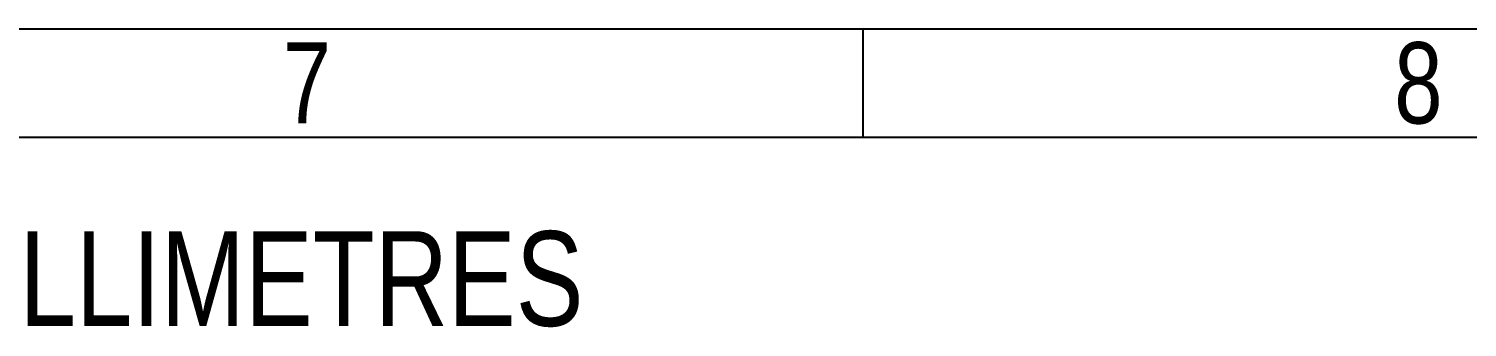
# Model space of a CAD drawing. Header units: inches. Extents: x 0.1 to 16.4, y 0 to 11.6.
# Drawn here: x 10.364 to 12.453, y 11.141 to 11.575 of the extents above; entities that cross this region are included whole.
import ezdxf

# ---------------------------------------------------------------- set-up
doc = ezdxf.new("R2010")
doc.units = ezdxf.units.IN
doc.header["$LTSCALE"] = 0.909449
doc.header["$MEASUREMENT"] = 0
doc.layers.get('0').update_dxf_attribs({"linetype": 'CONTINUOUS'})
doc.styles.get("Standard").update_dxf_attribs({"font": 'txt', "width": 0.8})

# ---------------------------------------------------------------- blocks, each defined once
blk = doc.blocks.new('*T33')
at = {"color": 2, "linetype": 'Continuous'}
for p, q in [((0, 0), (15.8268, 0)), ((0, 0), (0, -0.1575)), ((1.4567, 0), (1.4567, -0.1575)), ((3.0709, 0), (3.0709, -0.1575)), ((4.685, 0), (4.685, -0.1575)), ((6.2992, 0), (6.2992, -0.1575)), ((7.9134, 0), (7.9134, -0.1575)), ((9.5276, 0), (9.5276, -0.1575)), ((11.1417, 0), (11.1417, -0.1575)), ((12.7559, 0), (12.7559, -0.1575)), ((14.3701, 0), (14.3701, -0.1575)), ((15.8268, 0), (15.8268, -0.1575)), ((0, -0.1575), (15.8268, -0.1575))]:
    blk.add_line(p, q, dxfattribs=at)
at = {"color": 2, "linetype": 'Continuous', "attachment_point": 2, "line_spacing_factor": 0.9}
for s, insert, char_height, width in [('1', (0.7283, -0.0197), 0.1181, 0.188976), ('2', (2.2638, -0.0197), 0.1181, 0.188976), ('3 ', (3.878, -0.0197), 0.11811, 0.377953), ('4', (5.4921, -0.0197), 0.1181, 0.188976), ('5', (7.1063, -0.0197), 0.1181, 0.188976), ('6', (8.7205, -0.0197), 0.1181, 0.188976), ('7', (10.3346, -0.0197), 0.1181, 0.188976), ('8', (11.9488, -0.0197), 0.1181, 0.188976), ('9', (13.563, -0.0197), 0.1181, 0.188976), ('10', (15.0984, -0.0197), 0.11811, 0.377953)]:
    blk.add_mtext(s, dxfattribs=dict(at, insert=insert, char_height=char_height, width=width))

msp = doc.modelspace()

# ---------------------------------------------------------------- linework, layer by layer
at = {"color": 7, "linetype": 'Continuous'}
msp.add_line((0.4331, 11.5748), (16.2598, 11.5748), dxfattribs=at)

# ---------------------------------------------------------------- block references
msp.add_blockref('*T33', (0.4331, 11.5748))

# ---------------------------------------------------------------- texts
at = {"color": 2, "linetype": 'Continuous', "insert": (9.9447, 11.2803), "char_height": 0.137795, "width": 3.19685, "attachment_point": 2, "line_spacing_factor": 0.9}
msp.add_mtext('ALL DIMENSIONS IN MILLIMETRES', dxfattribs=at)

doc.saveas('drawing.dxf')
